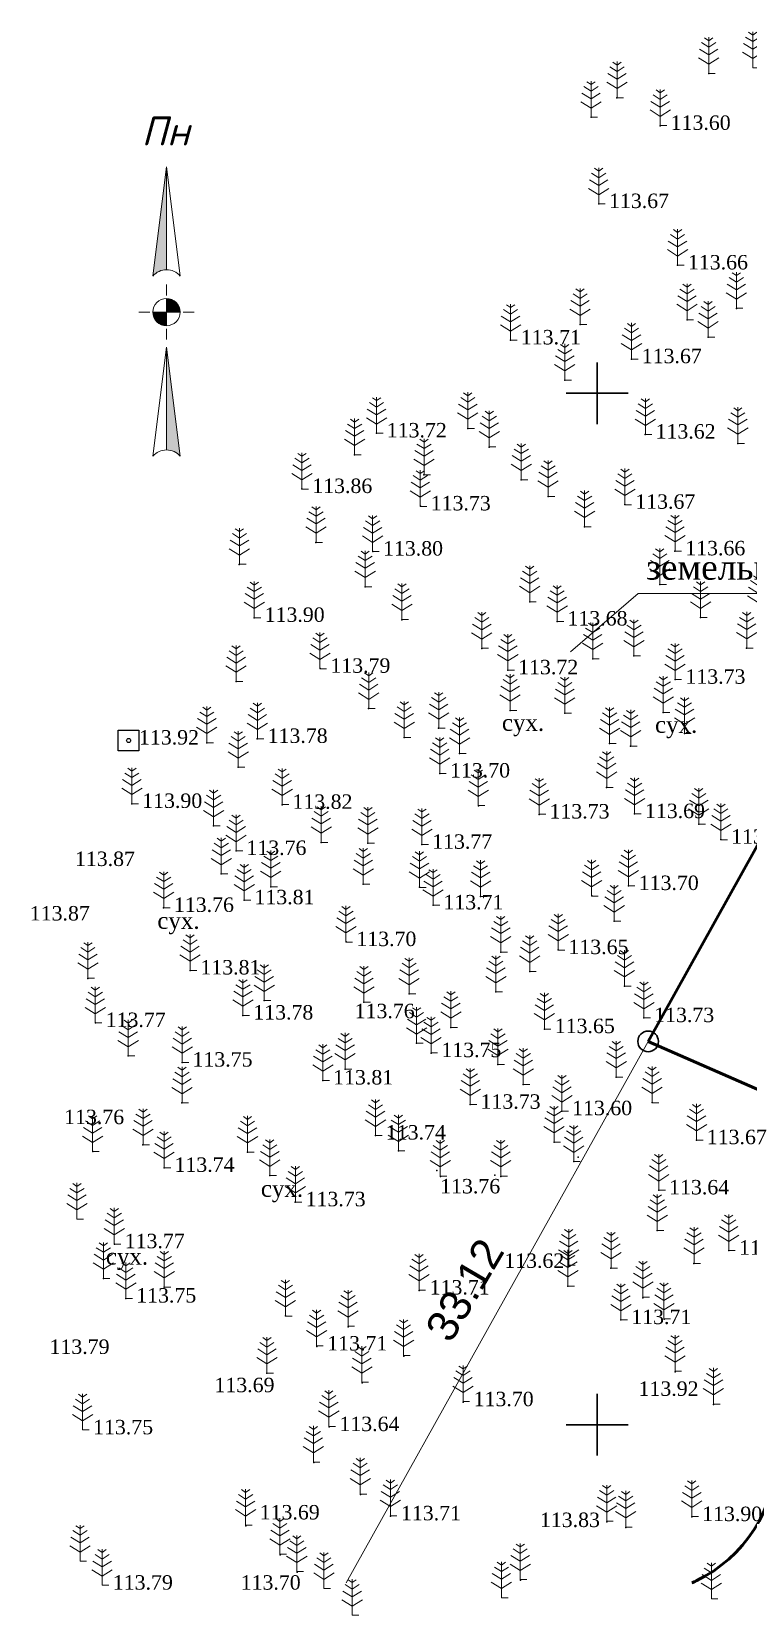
# Model space of a CAD drawing. Header units: millimetres. Extents: x 5405472.6 to 5405560.4, y 5525040.7 to 5525119.4.
# Drawn here: x 5405472.6 to 5405507.3, y 5525040.8 to 5525117.5 of the extents above; entities that cross this region are included whole.
import ezdxf
from ezdxf.enums import TextEntityAlignment as Align

# ---------------------------------------------------------------- set-up
doc = ezdxf.new("R2010")
doc.units = ezdxf.units.MM
doc.set_wipeout_variables(frame=1)
for name, color, linetype, lineweight in [('#Лист (текст_ПН)', 250, 'Continuous', 0), ('#Штамп', 250, 'Continuous', 0), ('11900000', 1, 'Continuous', 30), ('о', 10, 'Continuous', 0), ('ТОЧКИ', 7, 'Continuous', 30)]:
    doc.layers.add(name, color=color, linetype=linetype, lineweight=lineweight)
for name, color, linetype in [('SC007', 7, 'Continuous'), ('горизонтали', 42, 'Continuous'), ('Ділянки_Межі', 10, 'Continuous'), ('надписи', 7, 'Continuous'), ('отметки', 7, 'Continuous'), ('промеры', 185, 'Continuous'), ('Растительность', 7, 'Continuous')]:
    doc.layers.add(name, color=color, linetype=linetype)
doc.styles.get("Standard").update_dxf_attribs({"font": 'arial.ttf'})
doc.styles.add('times', font='times.ttf')
doc.styles.add('Мой_Топо', font='isocpeui.ttf')

# ---------------------------------------------------------------- blocks, each defined once
blk = doc.blocks.new('A$C51FE15A3')
at = {"layer": 'Растительность', "color": 94, "lineweight": 0}
for points in [[(-0.201, 1.726), (0, 1.584), (0.201, 1.726)], [(0, 1.75), (0, 0), (0.319, 0)], [(-0.447, 1.172), (0, 0.895), (0.447, 1.172)], [(-0.343, 1.489), (0, 1.267), (0.343, 1.489)], [(-0.493, 0.753), (0, 0.444), (0.493, 0.753)]]:
    blk.add_lwpolyline(points, dxfattribs=at)
blk = doc.blocks.new('SYMBOL902')
at = {"layer": 'SC007'}
blk.add_lwpolyline([(-1.25, -1.25), (-1.25, 1.25), (1.25, 1.25), (1.25, -1.25)], close=True, dxfattribs=at)
blk.add_circle((0, 0), 0.25, dxfattribs=at)
blk = doc.blocks.new('*U4')
at = {"color": 0}
for points in [[(-0.113, 0), (-0.109, -0.029), (-0.097, -0.056)], [(-0.113, 0), (-0.097, -0.056), (0, 0)], [(-0.097, -0.056), (0, -0.113), (0, 0)], [(-0.097, -0.056), (-0.08, -0.08), (-0.056, -0.097)], [(-0.097, -0.056), (-0.056, -0.097), (0, -0.113)], [(-0.056, -0.097), (-0.029, -0.109), (0, -0.113)]]:
    blk.add_solid(points, dxfattribs=at)
blk = doc.blocks.new('*U5')
at = {"color": 0}
for points in [[(0, 0), (0.097, 0.056), (0, 0.113)], [(0.097, 0.056), (0.029, 0.109), (0, 0.113)], [(0, 0), (0.113, 0), (0.097, 0.056)], [(0.097, 0.056), (0.056, 0.097), (0.029, 0.109)], [(0.097, 0.056), (0.08, 0.08), (0.056, 0.097)], [(0.113, 0), (0.109, 0.029), (0.097, 0.056)]]:
    blk.add_solid(points, dxfattribs=at)
blk = doc.blocks.new('*U6')
at = {"color": 0}
for points in [[(0, -1.136), (0.021, -1.138), (0, -0.288)], [(0.021, -1.138), (0.042, -1.142), (0, -0.288)], [(0.042, -1.142), (0.062, -1.15), (0, -0.288)], [(0.062, -1.15), (0.081, -1.16), (0, -0.288)], [(0.081, -1.16), (0.098, -1.173), (0, -0.288)], [(0.098, -1.173), (0.113, -1.188), (0, -0.288)]]:
    blk.add_solid(points, dxfattribs=at)
blk = doc.blocks.new('*U7')
at = {"color": 0}
for points in [[(-0.113, 0.297), (-0.098, 0.312), (0, 1.197)], [(-0.098, 0.312), (-0.081, 0.325), (0, 1.197)], [(-0.081, 0.325), (-0.062, 0.335), (0, 1.197)], [(-0.062, 0.335), (-0.042, 0.343), (0, 1.197)], [(-0.042, 0.343), (-0.021, 0.347), (0, 1.197)], [(-0.021, 0.347), (0, 0.349), (0, 1.197)]]:
    blk.add_solid(points, dxfattribs=at)
blk = doc.blocks.new('#Північ')
at = {"color": 7}
blk.add_wipeout([(-2.901, 10.635), (2.901, 10.635), (2.901, -7.981), (-2.901, -7.981)], dxfattribs=at).dxf.layer = '#Лист (текст_ПН)'
at = {"layer": '#Лист (текст_ПН)'}
for p, q in [((-0.663, 1.748), (0, 7.043)), ((0, 7.043), (0, 2.052)), ((0, 7.043), (0.663, 1.748)), ((0, 1.337), (0, 0.807)), ((-1.337, 0), (-0.807, 0)), ((-0.662, 0), (0.662, 0)), ((0, 0.662), (0, -0.662)), ((1.337, 0), (0.807, 0)), ((0, -1.337), (0, -0.807)), ((-0.663, -6.99), (0, -1.695)), ((0, -1.695), (0.663, -6.99)), ((0, -1.695), (0, -6.686))]:
    blk.add_line(p, q, dxfattribs=at)
at = {"layer": '#Лист (текст_ПН)', "flags": 128}
for points in [[(0, 7.043), (-0.663, 1.748, -0.218585), (0, 2.052)], [(0, 0), (-0.662, 0, 0.414214), (0, -0.662)]]:
    blk.add_lwpolyline(points, format="xyb", close=True, dxfattribs=at)
at = {"layer": '#Лист (текст_ПН)'}
blk.add_circle((0, 0), 0.662, dxfattribs=at)
for centre in [(0, 1.178), (0, -7.56)]:
    blk.add_arc(centre, 0.874, 40.67981, 139.32019, dxfattribs=at)
at = {"layer": '#Лист (текст_ПН)', "xscale": 5.883850111352785, "yscale": 5.883850111352785, "zscale": 5.883850111352785}
for name in ['*U7', '*U4', '*U5', '*U6']:
    blk.add_blockref(name, (0, 0), dxfattribs=at)
at = {"layer": '#Лист (текст_ПН)', "style": 'Мой_Топо'}
blk.add_text('Пн', height=1.4, dxfattribs=at).set_placement((-1.217, 8.077))

msp = doc.modelspace()

# ---------------------------------------------------------------- linework, layer by layer
at = {"layer": '11900000', "color": 7}
for points in [[(5405500, 5525098.5, 0), (5405500, 5525101.5, 0)], [(5405500, 5525098.5, 0), (5405500, 5525101.5, 0)], [(5405498.5, 5525100, 0), (5405501.5, 5525100, 0)], [(5405498.5, 5525100, 0), (5405501.5, 5525100, 0)], [(5405500, 5525048.5, 0), (5405500, 5525051.5, 0)], [(5405500, 5525048.5, 0), (5405500, 5525051.5, 0)], [(5405498.5, 5525050, 0), (5405501.5, 5525050, 0)], [(5405498.5, 5525050, 0), (5405501.5, 5525050, 0)]]:
    msp.add_polyline3d(points, dxfattribs=at)
at = {"layer": 'горизонтали', "color": 32, "lineweight": 50}
msp.add_open_spline([(5405544.644, 5525096.197), (5405542.967, 5525095.178), (5405539.571, 5525092.364), (5405535.448, 5525088.372), (5405529.811, 5525085.57), (5405526.912, 5525079.585), (5405523.981, 5525074.667), (5405523.11, 5525069.298), (5405519.699, 5525068.901), (5405519.094, 5525066.429), (5405517.819, 5525064.104), (5405518.308, 5525060.192), (5405517.045, 5525056.426), (5405513.975, 5525053.859), (5405511.747, 5525052.226), (5405508.283, 5525051.284), (5405509.187, 5525046.663), (5405507.058, 5525043.484), (5405504.652, 5525042.36), (5405504.58, 5525042.328)], degree=3, knots=[396.18924, 396.18924, 396.18924, 396.18924, 402.000498, 408.750929, 413.644849, 420.300656, 427.666961, 431.820459, 434.236566, 436.227121, 438.760306, 442.17643, 447.647475, 449.778155, 453.996294, 456.405004, 458.787206, 466.038544, 466.259006, 466.259006, 466.259006, 466.259006], dxfattribs=at)
at = {"layer": 'Ділянки_Межі', "lineweight": 50}
msp.add_lwpolyline([(5405502.465, 5525068.583), (5405518.613, 5525097.576), (5405540.894, 5525087.821), (5405530.466, 5525064.004), (5405519.862, 5525068.646), (5405517.04, 5525062.202)], close=True, dxfattribs=at)
at = {"layer": 'Ділянки_Межі', "lineweight": 0}
msp.add_lwpolyline([(5405487.842, 5525042.328), (5405502.465, 5525068.583), (5405517.04, 5525062.202), (5405514.247, 5525055.822), (5405531.873, 5525048.105), (5405529.346, 5525042.328)], dxfattribs=at)
at = {"layer": 'о', "color": 0, "lineweight": 0}
msp.add_lwpolyline([(5405498.712, 5525087.472), (5405501.979, 5525090.295), (5405515.772, 5525090.295)], dxfattribs=at)
at = {"layer": 'отметки', "color": 7}
for p in [(5405505.404, 5525115.502, 113.708), (5405500.955, 5525114.328, 113.678), (5405499.7, 5525113.379, 113.707), (5405503.056, 5525112.97, 113.602), (5405500.07, 5525109.181, 113.669), (5405503.893, 5525106.204, 113.658), (5405506.739, 5525104.118, 113.624), (5405499.173, 5525103.329, 113.66), (5405504.349, 5525103.563, 113.636), (5405495.801, 5525102.572, 113.714), (5405505.371, 5525102.723, 113.596), (5405501.656, 5525101.659, 113.671), (5405498.426, 5525100.639, 113.708), (5405489.305, 5525098.062, 113.722), (5405493.733, 5525098.297, 113.687), (5405502.326, 5525098.004, 113.621), (5405488.246, 5525097.024, 113.766), (5405494.77, 5525097.396, 113.708), (5405506.811, 5525097.573, 113.665), (5405491.609, 5525096.049, 113.757), (5405496.322, 5525095.81, 113.709), (5405485.697, 5525095.365, 113.859), (5405497.618, 5525095.002, 113.736), (5405491.434, 5525094.524, 113.726), (5405501.342, 5525094.602, 113.667), (5405499.39, 5525093.526, 113.708), (5405486.376, 5525092.772, 113.825), (5405482.664, 5525091.706, 113.758), (5405489.124, 5525092.332, 113.804), (5405503.764, 5525092.345, 113.657), (5405488.762, 5525090.615, 113.802), (5405503.031, 5525090.73, 113.589), (5405496.733, 5525089.894, 113.692), (5405483.39, 5525089.12, 113.896), (5405490.535, 5525089.026, 113.819), (5405498.058, 5525088.943, 113.68), (5405505.003, 5525089.131, 113.593), (5405494.408, 5525087.635, 113.747), (5405499.781, 5525087.132, 113.76), (5405501.777, 5525087.265, 113.734), (5405507.237, 5525087.646, 113.582), (5405486.573, 5525086.652, 113.789), (5405495.671, 5525086.579, 113.718), (5405482.507, 5525086.029, 113.796), (5405503.772, 5525086.12, 113.729), (5405488.927, 5525084.725, 113.794), (5405495.779, 5525084.626, 113.712), (5405498.425, 5525084.49, 113.734), (5405503.194, 5525084.53, 113.718), (5405483.535, 5525083.252, 113.785), (5405490.649, 5525083.311, 113.721), (5405492.319, 5525083.759, 113.747), (5405504.229, 5525083.508, 113.642), (5405481.085, 5525083.055, 113.879), (5405493.329, 5525082.537, 113.678), (5405500.596, 5525083.018, 113.664), (5405501.614, 5525082.898, 113.707), (5405482.605, 5525081.87, 113.875), (5405492.371, 5525081.573, 113.704), (5405500.455, 5525080.893, 113.668), (5405477.461, 5525080.101, 113.904), (5405484.736, 5525080.056, 113.818), (5405494.242, 5525080.007, 113.774), (5405497.188, 5525079.587, 113.729), (5405501.812, 5525079.607, 113.691), (5405481.418, 5525079.026, 113.838), (5405504.917, 5525079.111, 113.675), (5405482.508, 5525077.82, 113.764), (5405486.632, 5525078.228, 113.773), (5405488.884, 5525078.187, 113.66), (5405491.505, 5525078.121, 113.77), (5405505.988, 5525078.365, 113.705), (5405481.787, 5525076.699, 113.81), (5405484.192, 5525076.082, 113.747), (5405488.669, 5525076.197, 113.767), (5405491.387, 5525076.053, 113.744), (5405494.351, 5525075.613, 113.714), (5405499.731, 5525075.634, 113.707), (5405501.51, 5525076.12, 113.704), (5405478.996, 5525075.059, 113.763), (5405482.897, 5525075.43, 113.81), (5405492.047, 5525075.182, 113.709), (5405500.82, 5525074.412, 113.722), (5405487.832, 5525073.403, 113.7), (5405495.331, 5525072.914, 113.696), (5405498.105, 5525073.015, 113.655), (5405480.279, 5525072.026, 113.813), (5405496.733, 5525071.974, 113.742), (5405475.334, 5525071.638, 113.809), (5405490.888, 5525070.886, 113.699), (5405495.092, 5525070.985, 113.69), (5405501.32, 5525071.26, 113.719), (5405483.868, 5525070.561, 113.763), (5405488.697, 5525070.479, 113.763), (5405475.691, 5525069.479, 113.775), (5405482.84, 5525069.842, 113.776), (5405502.259, 5525069.717, 113.734), (5405492.911, 5525069.258, 113.706), (5405497.442, 5525069.183, 113.655), (5405477.281, 5525067.877, 113.76), (5405491.246, 5525068.494, 113.714), (5405491.949, 5525068.019, 113.746), (5405479.897, 5525067.56, 113.749), (5405487.793, 5525067.239, 113.741), (5405495.191, 5525067.464, 113.652), (5405486.708, 5525066.693, 113.807), (5405496.414, 5525066.497, 113.681), (5405500.922, 5525066.856, 113.615), (5405479.886, 5525065.606, 113.771), (5405493.849, 5525065.518, 113.727), (5405502.661, 5525065.615, 113.673), (5405498.284, 5525065.205, 113.6), (5405489.262, 5525064.025, 113.743), (5405475.565, 5525063.242, 113.721), (5405477.996, 5525063.571, 113.765), (5405483.062, 5525063.218, 113.731), (5405490.371, 5525063.28, 113.72), (5405497.908, 5525063.696, 113.629), (5405504.806, 5525063.8, 113.673), (5405479.025, 5525062.457, 113.738), (5405498.863, 5525062.766, 113.625), (5405499.075, 5525062.975, 113.625), (5405484.135, 5525062.078, 113.732), (5405492.224, 5525062.326, 113.641), (5405492.408, 5525062.028, 113.757), (5405495.037, 5525062.092, 113.703), (5405495.336, 5525062.028, 113.662), (5405502.982, 5525061.366, 113.645), (5405485.375, 5525060.791, 113.734), (5405502.908, 5525059.415, 113.672), (5405476.611, 5525058.756, 113.769), (5405506.369, 5525058.442, 113.671), (5405476.084, 5525057.094, 113.793), (5405498.627, 5525057.701, 113.616), (5405500.665, 5525057.591, 113.738), (5405504.687, 5525057.82, 113.639), (5405479.029, 5525056.669, 113.75), (5405491.383, 5525056.512, 113.71), (5405498.583, 5525056.72, 113.726), (5405477.171, 5525056.122, 113.753), (5405502.215, 5525056.158, 113.76), (5405484.903, 5525055.275, 113.645), (5405501.148, 5525055.078, 113.713), (5405503.238, 5525055.109, 113.747), (5405487.938, 5525054.745, 113.63), (5405486.422, 5525053.798, 113.708), (5405490.628, 5525053.331, 113.697), (5405484, 5525052.506, 113.688), (5405503.771, 5525052.569, 113.918), (5405488.608, 5525052.034, 113.677), (5405493.513, 5525051.098, 113.7), (5405505.633, 5525050.979, 113.848), (5405487.012, 5525049.891, 113.644), (5405486.268, 5525048.164, 113.709), (5405488.535, 5525046.618, 113.674), (5405489.994, 5525045.567, 113.705), (5405482.982, 5525045.103, 113.688), (5405500.472, 5525045.293, 113.832), (5405501.383, 5525045.011, 113.846), (5405504.582, 5525045.53, 113.902), (5405484.643, 5525043.699, 113.704), (5405485.466, 5525042.851, 113.695), (5405496.278, 5525042.47, 113.867)]:
    msp.add_point(p, dxfattribs=at)
at = {"layer": 'ТОЧКИ'}
msp.add_circle((5405502.465, 5525068.583), 0.5, dxfattribs=at)

# ---------------------------------------------------------------- block references
at = {"layer": '#Штамп'}
msp.add_blockref('#Північ', (5405479.14, 5525103.938, 1045.373), dxfattribs=at)
at = {"layer": 'отметки', "color": 7, "xscale": 0.400000000372529, "yscale": 0.400000000372529, "zscale": 0.400000000372529}
msp.add_blockref('SYMBOL902', (5405477.3, 5525083.17, 113.92), dxfattribs=at)
at = {"layer": 'Растительность', "color": 7}
for p in [(5405505.4, 5525115.51, 113.71), (5405507.53, 5525115.78, 113.67), (5405500.96, 5525114.33, 113.68), (5405499.7, 5525113.38, 113.71), (5405503.05, 5525112.98, 113.6), (5405500.07, 5525109.18, 113.67), (5405503.89, 5525106.21, 113.66), (5405506.74, 5525104.12, 113.62), (5405499.17, 5525103.33, 113.66), (5405504.35, 5525103.56, 113.64), (5405495.8, 5525102.57, 113.71), (5405505.37, 5525102.72, 113.6), (5405501.66, 5525101.66, 113.67), (5405498.43, 5525100.64, 113.71), (5405489.31, 5525098.06, 113.72), (5405493.73, 5525098.3, 113.69), (5405502.33, 5525098, 113.62), (5405506.81, 5525097.57, 113.67), (5405488.25, 5525097.02, 113.77), (5405494.77, 5525097.4, 113.71), (5405491.61, 5525096.05, 113.76), (5405485.7, 5525095.36, 113.86), (5405496.32, 5525095.81, 113.71), (5405491.43, 5525094.52, 113.73), (5405497.62, 5525095, 113.74), (5405501.34, 5525094.6, 113.67), (5405499.39, 5525093.53, 113.71), (5405486.38, 5525092.77, 113.82), (5405489.12, 5525092.33, 113.8), (5405503.77, 5525092.35, 113.66), (5405482.67, 5525091.71, 113.76), (5405503.03, 5525090.73, 113.59), (5405488.76, 5525090.62, 113.8), (5405496.73, 5525089.89, 113.69), (5405483.39, 5525089.12, 113.9), (5405505.01, 5525089.13, 113.59), (5405507.77, 5525089.43, 113.65), (5405490.54, 5525089.03, 113.82), (5405498.06, 5525088.94, 113.68), (5405494.41, 5525087.64, 113.75), (5405507.24, 5525087.65, 113.58), (5405499.78, 5525087.13, 113.76), (5405501.78, 5525087.27, 113.73), (5405482.51, 5525086.03, 113.8), (5405486.57, 5525086.65, 113.79), (5405495.67, 5525086.58, 113.72), (5405503.77, 5525086.12, 113.73), (5405488.93, 5525084.72, 113.79), (5405495.78, 5525084.63, 113.71), (5405498.43, 5525084.49, 113.73), (5405503.2, 5525084.53, 113.72), (5405492.32, 5525083.76, 113.75), (5405481.09, 5525083.06, 113.88), (5405483.54, 5525083.25, 113.78), (5405490.65, 5525083.31, 113.72), (5405500.6, 5525083.02, 113.66), (5405504.23, 5525083.51, 113.64), (5405493.33, 5525082.54, 113.68), (5405501.62, 5525082.9, 113.71), (5405482.61, 5525081.87, 113.87), (5405492.37, 5525081.57, 113.7), (5405500.46, 5525080.89, 113.67), (5405477.46, 5525080.1, 113.9), (5405484.74, 5525080.06, 113.82), (5405494.24, 5525080.01, 113.77), (5405497.19, 5525079.59, 113.73), (5405501.81, 5525079.61, 113.69), (5405504.92, 5525079.11, 113.68), (5405481.42, 5525079.03, 113.84), (5405505.99, 5525078.36, 113.71), (5405482.51, 5525077.82, 113.76), (5405486.63, 5525078.23, 113.77), (5405488.89, 5525078.19, 113.66), (5405491.51, 5525078.12, 113.77), (5405481.79, 5525076.7, 113.81), (5405484.19, 5525076.08, 113.75), (5405488.67, 5525076.2, 113.77), (5405491.39, 5525076.05, 113.74), (5405501.51, 5525076.12, 113.7), (5405482.9, 5525075.43, 113.81), (5405494.35, 5525075.61, 113.71), (5405499.73, 5525075.63, 113.71), (5405479, 5525075.06, 113.76), (5405492.05, 5525075.18, 113.71), (5405500.82, 5525074.41, 113.72), (5405487.83, 5525073.4, 113.7), (5405498.11, 5525073.01, 113.65), (5405495.33, 5525072.91, 113.7), (5405475.33, 5525071.64, 113.81), (5405480.28, 5525072.02, 113.81), (5405496.73, 5525071.97, 113.74), (5405490.89, 5525070.88, 113.7), (5405495.09, 5525070.98, 113.69), (5405501.32, 5525071.26, 113.72), (5405483.87, 5525070.56, 113.76), (5405488.7, 5525070.48, 113.76), (5405475.69, 5525069.48, 113.77), (5405482.84, 5525069.84, 113.78), (5405492.91, 5525069.26, 113.71), (5405497.44, 5525069.18, 113.65), (5405502.26, 5525069.72, 113.73), (5405491.25, 5525068.49, 113.71), (5405477.28, 5525067.88, 113.76), (5405491.95, 5525068.02, 113.75), (5405479.9, 5525067.56, 113.75), (5405487.79, 5525067.24, 113.74), (5405495.19, 5525067.46, 113.65), (5405500.92, 5525066.85, 113.62), (5405486.71, 5525066.69, 113.81), (5405496.42, 5525066.5, 113.68), (5405479.89, 5525065.6, 113.77), (5405493.85, 5525065.52, 113.73), (5405502.66, 5525065.61, 113.67), (5405498.29, 5525065.2, 113.6), (5405489.26, 5525064.02, 113.74), (5405504.81, 5525063.8, 113.67), (5405475.56, 5525063.24, 113.72), (5405478, 5525063.57, 113.77), (5405483.06, 5525063.22, 113.73), (5405490.37, 5525063.28, 113.72), (5405497.91, 5525063.7, 113.63), (5405479.02, 5525062.46, 113.74), (5405498.86, 5525062.76, 113.62), (5405484.14, 5525062.08, 113.73), (5405492.4, 5525062.05, 113.76), (5405495.33, 5525062.05, 113.66), (5405485.38, 5525060.79, 113.73), (5405502.98, 5525061.37, 113.64), (5405474.8, 5525059.97, 113.83), (5405502.91, 5525059.41, 113.67), (5405476.61, 5525058.76, 113.77), (5405506.37, 5525058.44, 113.67), (5405498.62, 5525057.73, 113.62), (5405504.69, 5525057.82, 113.64), (5405476.08, 5525057.09, 113.79), (5405500.67, 5525057.59, 113.74), (5405477.17, 5525056.12, 113.75), (5405479.03, 5525056.67, 113.75), (5405491.37, 5525056.53, 113.71), (5405498.58, 5525056.72, 113.73), (5405502.21, 5525056.18, 113.76), (5405484.9, 5525055.27, 113.65), (5405487.93, 5525054.77, 113.63), (5405501.15, 5525055.08, 113.71), (5405503.23, 5525055.13, 113.75), (5405486.41, 5525053.82, 113.71), (5405490.62, 5525053.35, 113.7), (5405484, 5525052.5, 113.69), (5405503.77, 5525052.59, 113.92), (5405488.6, 5525052.06, 113.68), (5405493.5, 5525051.12, 113.7), (5405505.63, 5525051, 113.85), (5405475.07, 5525049.75, 113.74), (5405487, 5525049.92, 113.64), (5405486.25, 5525048.19, 113.71), (5405488.52, 5525046.64, 113.67), (5405489.98, 5525045.59, 113.7), (5405504.58, 5525045.55, 113.9), (5405482.97, 5525045.13, 113.69), (5405500.46, 5525045.32, 113.83), (5405501.38, 5525045.04, 113.85), (5405474.95, 5525043.38, 113.74), (5405484.63, 5525043.72, 113.7), (5405485.45, 5525042.88, 113.69), (5405496.27, 5525042.49, 113.87), (5405476.02, 5525042.22, 113.79), (5405486.76, 5525042.06, 113.66), (5405495.36, 5525041.61, 113.88), (5405505.53, 5525041.56, 114.04), (5405488.13, 5525040.76, 113.75)]:
    msp.add_blockref('A$C51FE15A3', p, dxfattribs=at)

# ---------------------------------------------------------------- texts
at = {"layer": 'надписи', "color": 7, "style": 'times'}
for s, height, p in [('земельні ділянки', 1.2, (5405502.366, 5525092.164)), ('сух.', 0.8, (5405495.383, 5525084.436, 111.861)), ('сух.', 0.8, (5405502.798, 5525084.34, 111.861)), ('сух.', 0.8, (5405478.693, 5525074.838, 111.861)), ('сух.', 0.8, (5405483.708, 5525061.847, 111.861)), ('сух.', 0.8, (5405476.199, 5525058.562, 111.861))]:
    msp.add_text(s, height=height, dxfattribs=at).set_placement(p, align=Align.TOP_LEFT)
at = {"layer": 'отметки', "color": 7, "style": 'times'}
for s, p in [('113.60', (5405503.556, 5525113.47, 113.602)), ('113.67', (5405500.57, 5525109.681, 113.669)), ('113.66', (5405504.393, 5525106.704, 113.658)), ('113.71', (5405496.301, 5525103.072, 113.714)), ('113.67', (5405502.156, 5525102.159, 113.671)), ('113.72', (5405489.805, 5525098.562, 113.722)), ('113.62', (5405502.826, 5525098.504, 113.621)), ('113.86', (5405486.197, 5525095.865, 113.859)), ('113.73', (5405491.934, 5525095.024, 113.726)), ('113.67', (5405501.842, 5525095.102, 113.667)), ('113.80', (5405489.624, 5525092.832, 113.804)), ('113.66', (5405504.264, 5525092.845, 113.657)), ('113.90', (5405483.89, 5525089.62, 113.896)), ('113.68', (5405498.558, 5525089.443, 113.68)), ('113.79', (5405487.073, 5525087.152, 113.789)), ('113.72', (5405496.171, 5525087.079, 113.718)), ('113.73', (5405504.272, 5525086.62, 113.729)), ('113.92', (5405477.804, 5525083.673, 113.923)), ('113.92', (5405477.804, 5525083.673, 113.923)), ('113.78', (5405484.035, 5525083.752, 113.785)), ('113.70', (5405492.871, 5525082.073, 113.704)), ('113.90', (5405477.961, 5525080.601, 113.904)), ('113.82', (5405485.236, 5525080.556, 113.818)), ('113.73', (5405497.688, 5525080.087, 113.729)), ('113.69', (5405502.312, 5525080.107, 113.691)), ('113.77', (5405492.005, 5525078.621, 113.77)), ('113.71', (5405506.488, 5525078.865, 113.705)), ('113.87', (5405474.702, 5525077.785, 113.87)), ('113.76', (5405483.008, 5525078.32, 113.764)), ('113.70', (5405502.01, 5525076.62, 113.704)), ('113.76', (5405479.496, 5525075.559, 113.763)), ('113.81', (5405483.397, 5525075.93, 113.81)), ('113.71', (5405492.547, 5525075.682, 113.709)), ('113.87', (5405472.515, 5525075.143, 113.872)), ('113.70', (5405488.332, 5525073.903, 113.7)), ('113.65', (5405498.605, 5525073.515, 113.655)), ('113.81', (5405480.779, 5525072.526, 113.813)), ('113.78', (5405483.34, 5525070.342, 113.776)), ('113.76', (5405488.25, 5525070.406, 113.763)), ('113.73', (5405502.759, 5525070.217, 113.734)), ('113.77', (5405476.191, 5525069.979, 113.775)), ('113.65', (5405497.942, 5525069.683, 113.655)), ('113.75', (5405480.397, 5525068.06, 113.749)), ('113.75', (5405492.449, 5525068.519, 113.746)), ('113.81', (5405487.208, 5525067.193, 113.807)), ('113.73', (5405494.349, 5525066.018, 113.727)), ('113.60', (5405498.784, 5525065.705, 113.6)), ('113.76', (5405474.179, 5525065.271, 113.76)), ('113.74', (5405489.762, 5525064.525, 113.743)), ('113.67', (5405505.306, 5525064.3, 113.673)), ('113.74', (5405479.525, 5525062.957, 113.738)), ('113.76', (5405492.393, 5525061.915, 113.757)), ('113.64', (5405503.482, 5525061.866, 113.645)), ('113.73', (5405485.875, 5525061.291, 113.734)), ('113.77', (5405477.111, 5525059.256, 113.769)), ('113.67', (5405506.869, 5525058.942, 113.671)), ('113.62', (5405495.497, 5525058.304, 113.616)), ('113.75', (5405477.671, 5525056.622, 113.753)), ('113.71', (5405491.883, 5525057.012, 113.71)), ('113.71', (5405501.648, 5525055.578, 113.713)), ('113.79', (5405473.471, 5525054.132, 113.786)), ('113.71', (5405486.922, 5525054.298, 113.708)), ('113.69', (5405481.46, 5525052.277, 113.688)), ('113.92', (5405502.001, 5525052.1, 113.918)), ('113.70', (5405494.013, 5525051.598, 113.7)), ('113.75', (5405475.581, 5525050.236, 113.745)), ('113.64', (5405487.512, 5525050.391, 113.644)), ('113.69', (5405483.651, 5525046.109, 113.688)), ('113.71', (5405490.494, 5525046.067, 113.705)), ('113.83', (5405497.224, 5525045.74, 113.832)), ('113.90', (5405505.082, 5525046.03, 113.902)), ('113.79', (5405476.538, 5525042.706, 113.79)), ('113.70', (5405482.729, 5525042.704, 113.695))]:
    msp.add_text(s, height=0.7, dxfattribs=at).set_placement(p, align=Align.TOP_LEFT)
at = {"layer": 'промеры', "insert": (5405491.602, 5525054.657), "char_height": 1.5, "attachment_point": 1, "rotation": 59.59258}
msp.add_mtext('33.12', dxfattribs=at)

doc.saveas('drawing.dxf')
